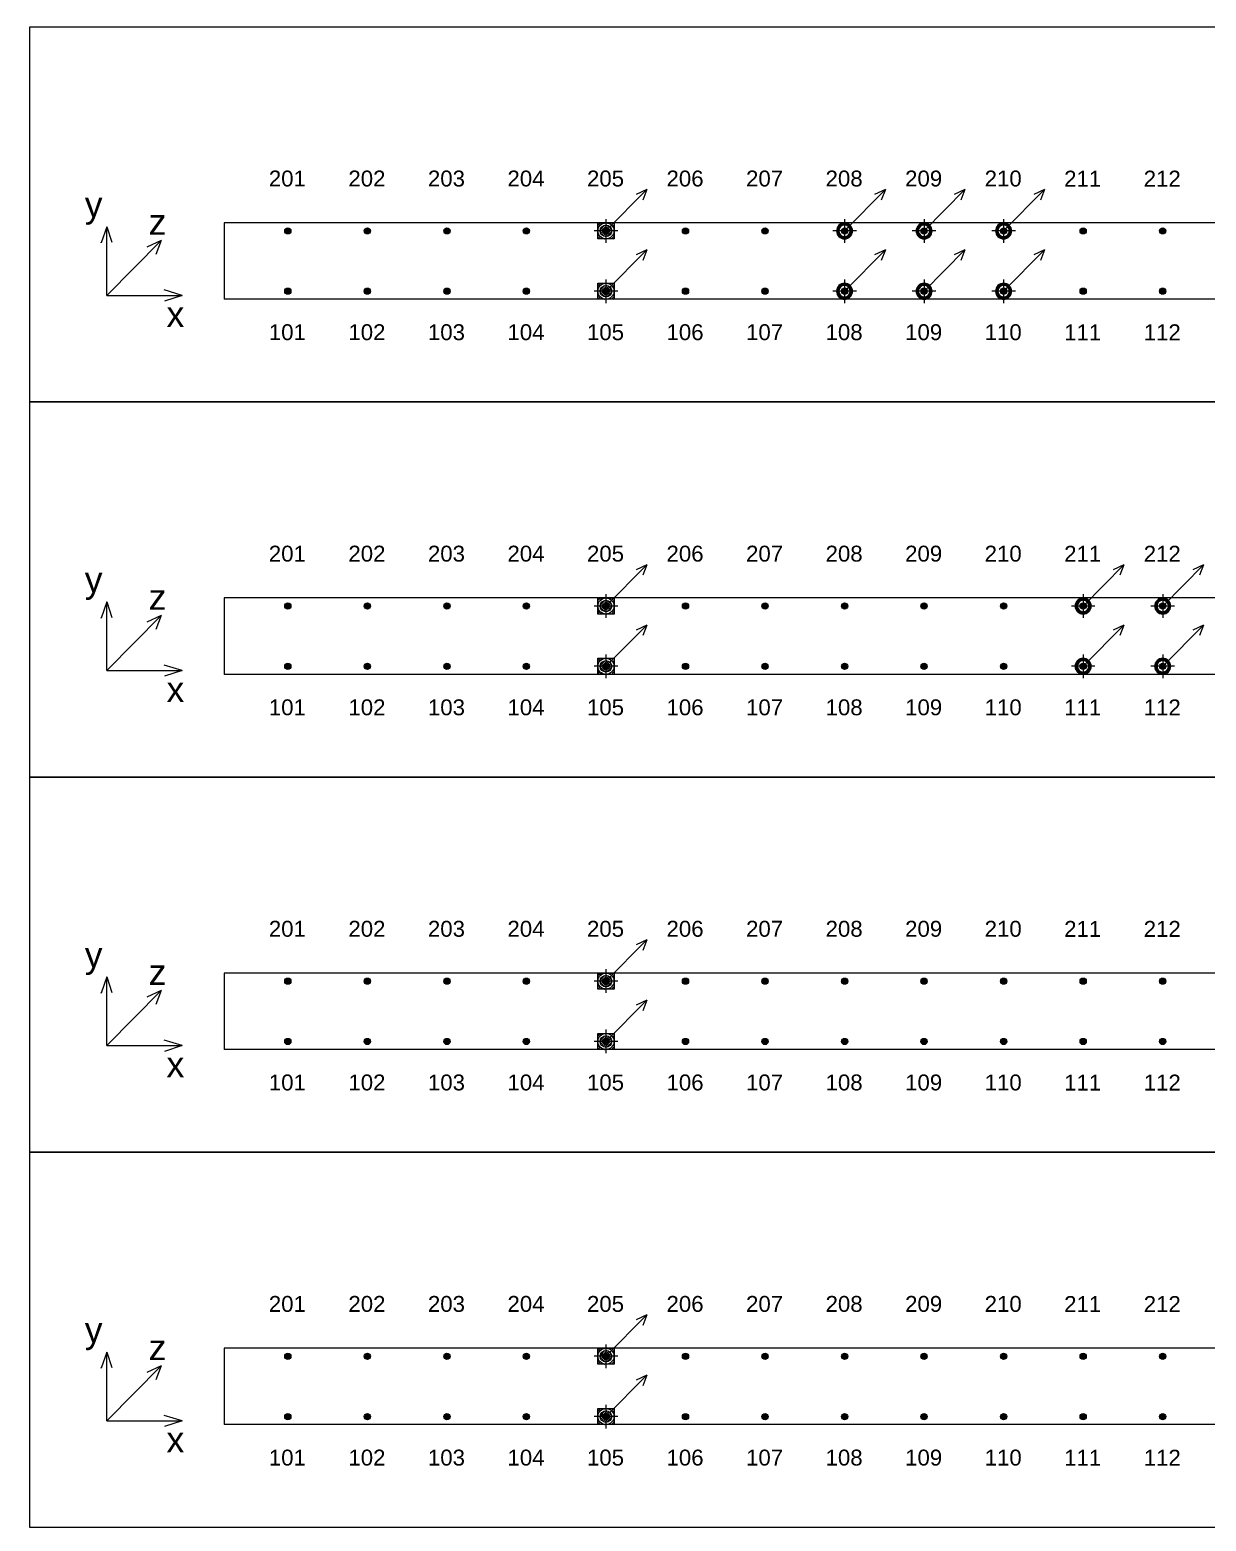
# Model space of a CAD drawing. Header units: millimetres. Extents: x 131443 to 207296, y -79515 to -45344.
# Drawn here: x 175665 to 177514, y -51140 to -48796 of the extents above; entities that cross this region are included whole.
import ezdxf

# ---------------------------------------------------------------- set-up
doc = ezdxf.new("R2010")
doc.units = ezdxf.units.MM
doc.header["$MEASUREMENT"] = 0
doc.layers.add('009 - Mat Cat', color=8, linetype='Continuous', lineweight=9)
doc.layers.add('013 - Kich thuoc', color=111, linetype='Continuous', lineweight=13)
doc.styles.add('vnarial', font='')
doc.styles.get('vnarial').set_extended_font_data('.VnArial')

# ---------------------------------------------------------------- blocks, each defined once
blk = doc.blocks.new('sensor2')
at = {"layer": '009 - Mat Cat'}
h = blk.add_hatch(dxfattribs=at)
h.set_pattern_fill('ANSI31', color=5, scale=15)
h.paths.add_polyline_path([(0, 16.8), (0, 12.1, -0.414214), (12.1, 0), (16.8, 0, 0.414214)])
h.paths.add_polyline_path([(0, 12.1), (0, 16.8, 0.414214), (-16.8, 0), (-12.1, 0, -0.414214)])
h.paths.add_polyline_path([(-12.1, 0), (-16.8, 0, 0.414214), (0, -16.8), (0, -12.1, -0.414214)])
h.paths.add_polyline_path([(16.8, 0), (12.1, 0, -0.414214), (0, -12.1), (0, -16.8, 0.414214)])
at = {"layer": '009 - Mat Cat', "color": 5, "linetype": 'Continuous'}
for p, q in [((0, 24.7), (0, -24.8)), ((-24.8, 0), (24.7, 0))]:
    blk.add_line(p, q, dxfattribs=at)
for radius in [16.8, 12.1, 3.38]:
    blk.add_circle((0, 0), radius, dxfattribs=at)

msp = doc.modelspace()

# ---------------------------------------------------------------- hatches: boundary and pattern name
at = {"layer": '009 - Mat Cat'}
h = msp.add_hatch(dxfattribs=at)
h.set_pattern_fill('ANSI31', color=5, scale=20)
h.set_pattern_definition([(45, (0, -2017.5), (-1.767766953, 1.767766953), [])])
h.paths.add_polyline_path([(176570.5, -49099.5), (176557.75, -49099.5), (176557.75, -49112.1), (176557.9, -49112.1, -0.4142136)])
h.paths.add_polyline_path([(176583.25, -49099.5), (176582.96, -49099.5), (176579.36, -49103.14, -0.2004238), (176583.1, -49112.1), (176583.25, -49112.1)])
h.paths.add_polyline_path([(176582.96, -49099.5), (176570.5, -49099.5, -0.1974018), (176579.36, -49103.14)])
h.paths.add_polyline_path([(176583.25, -49112.1), (176583.1, -49112.1, -0.4142136), (176570.5, -49124.7), (176583.25, -49124.7)])
h.paths.add_polyline_path([(176557.9, -49112.1), (176557.75, -49112.1), (176557.75, -49124.7), (176570.5, -49124.7, -0.4142136)])
h.paths.add_polyline_path([(176570.5, -49114.63, -0.4142136), (176567.97, -49112.1), (176561.46, -49112.1, 0.4142136), (176570.5, -49121.14)], flags=17)
h.paths.add_polyline_path([(176570.5, -49103.06, 0.4142136), (176561.46, -49112.1), (176567.97, -49112.1, -0.4142136), (176570.5, -49109.57)], flags=17)
h.paths.add_polyline_path([(176576.85, -49105.67, 0.1974018), (176570.5, -49103.06), (176570.5, -49109.57, -0.1974018), (176572.28, -49110.3)])
h.paths.add_polyline_path([(176576.85, -49105.67), (176572.28, -49110.3, -0.2004238), (176573.03, -49112.1), (176579.54, -49112.1, 0.2004238)])
h.paths.add_polyline_path([(176579.54, -49112.1), (176573.03, -49112.1, -0.4142136), (176570.5, -49114.63), (176570.5, -49121.14, 0.4142136)], flags=17)
at = {"layer": '009 - Mat Cat', "true_color": 0x000000}
h = msp.add_hatch(color=18, dxfattribs=at)
h.dxf.hatch_style = 1
h.paths.add_polyline_path([(176565.6, -49112.1, 1), (176575.4, -49112.1, 1)])
at = {"layer": '009 - Mat Cat'}
h = msp.add_hatch(dxfattribs=at)
h.set_pattern_fill('ANSI31', color=5, scale=20)
h.set_pattern_definition([(45, (0, -2112.2978), (-1.767766953, 1.767766953), [])])
h.paths.add_polyline_path([(176570.5, -49194.3), (176557.75, -49194.3), (176557.75, -49206.9), (176557.9, -49206.9, -0.4142136)])
h.paths.add_polyline_path([(176583.25, -49194.3), (176582.96, -49194.3), (176579.36, -49197.94, -0.2004238), (176583.1, -49206.9), (176583.25, -49206.9)])
h.paths.add_polyline_path([(176582.96, -49194.3), (176570.5, -49194.3, -0.1974018), (176579.36, -49197.94)])
h.paths.add_polyline_path([(176583.25, -49206.9), (176583.1, -49206.9, -0.4142136), (176570.5, -49219.5), (176583.25, -49219.5)])
h.paths.add_polyline_path([(176557.9, -49206.9), (176557.75, -49206.9), (176557.75, -49219.5), (176570.5, -49219.5, -0.4142136)])
h.paths.add_polyline_path([(176570.5, -49209.43, -0.4142136), (176567.97, -49206.9), (176561.46, -49206.9, 0.4142136), (176570.5, -49215.94)], flags=17)
h.paths.add_polyline_path([(176570.5, -49197.86, 0.4142136), (176561.46, -49206.9), (176567.97, -49206.9, -0.4142136), (176570.5, -49204.37)], flags=17)
h.paths.add_polyline_path([(176576.85, -49200.47, 0.1974018), (176570.5, -49197.86), (176570.5, -49204.37, -0.1974018), (176572.28, -49205.1)])
h.paths.add_polyline_path([(176576.85, -49200.47), (176572.28, -49205.1, -0.2004238), (176573.03, -49206.9), (176579.54, -49206.9, 0.2004238)])
h.paths.add_polyline_path([(176579.54, -49206.9), (176573.03, -49206.9, -0.4142136), (176570.5, -49209.43), (176570.5, -49215.94, 0.4142136)], flags=17)
at = {"layer": '009 - Mat Cat', "true_color": 0x000000}
h = msp.add_hatch(color=18, dxfattribs=at)
h.dxf.hatch_style = 1
h.paths.add_polyline_path([(176565.6, -49206.9, 1), (176575.4, -49206.9, 1)])
at = {"layer": '009 - Mat Cat'}
h = msp.add_hatch(dxfattribs=at)
h.set_pattern_fill('ANSI31', color=5, scale=20)
h.set_pattern_definition([(45, (0, -2607), (-1.767766953, 1.767766953), [])])
h.paths.add_polyline_path([(176570.5, -49689), (176557.75, -49689), (176557.75, -49701.6), (176557.9, -49701.6, -0.4142136)])
h.paths.add_polyline_path([(176583.25, -49689), (176582.96, -49689), (176579.36, -49692.64, -0.2004238), (176583.1, -49701.6), (176583.25, -49701.6)])
h.paths.add_polyline_path([(176582.96, -49689), (176570.5, -49689, -0.1974018), (176579.36, -49692.64)])
h.paths.add_polyline_path([(176583.25, -49701.6), (176583.1, -49701.6, -0.4142136), (176570.5, -49714.2), (176583.25, -49714.2)])
h.paths.add_polyline_path([(176557.9, -49701.6), (176557.75, -49701.6), (176557.75, -49714.2), (176570.5, -49714.2, -0.4142136)])
h.paths.add_polyline_path([(176570.5, -49704.13, -0.4142136), (176567.97, -49701.6), (176561.46, -49701.6, 0.4142136), (176570.5, -49710.64)], flags=17)
h.paths.add_polyline_path([(176570.5, -49692.56, 0.4142136), (176561.46, -49701.6), (176567.97, -49701.6, -0.4142136), (176570.5, -49699.07)], flags=17)
h.paths.add_polyline_path([(176576.85, -49695.17, 0.1974018), (176570.5, -49692.56), (176570.5, -49699.07, -0.1974018), (176572.28, -49699.8)])
h.paths.add_polyline_path([(176576.85, -49695.17), (176572.28, -49699.8, -0.2004238), (176573.03, -49701.6), (176579.54, -49701.6, 0.2004238)])
h.paths.add_polyline_path([(176579.54, -49701.6), (176573.03, -49701.6, -0.4142136), (176570.5, -49704.13), (176570.5, -49710.64, 0.4142136)], flags=17)
at = {"layer": '009 - Mat Cat', "true_color": 0x000000}
h = msp.add_hatch(color=18, dxfattribs=at)
h.dxf.hatch_style = 1
h.paths.add_polyline_path([(176565.6, -49701.6, 1), (176575.4, -49701.6, 1)])
at = {"layer": '009 - Mat Cat'}
h = msp.add_hatch(dxfattribs=at)
h.set_pattern_fill('ANSI31', color=5, scale=20)
h.set_pattern_definition([(45, (0, -2701.7978), (-1.767766953, 1.767766953), [])])
h.paths.add_polyline_path([(176570.5, -49783.8), (176557.75, -49783.8), (176557.75, -49796.4), (176557.9, -49796.4, -0.4142136)])
h.paths.add_polyline_path([(176583.25, -49783.8), (176582.96, -49783.8), (176579.36, -49787.44, -0.2004238), (176583.1, -49796.4), (176583.25, -49796.4)])
h.paths.add_polyline_path([(176582.96, -49783.8), (176570.5, -49783.8, -0.1974018), (176579.36, -49787.44)])
h.paths.add_polyline_path([(176583.25, -49796.4), (176583.1, -49796.4, -0.4142136), (176570.5, -49809), (176583.25, -49809)])
h.paths.add_polyline_path([(176557.9, -49796.4), (176557.75, -49796.4), (176557.75, -49809), (176570.5, -49809, -0.4142136)])
h.paths.add_polyline_path([(176570.5, -49798.93, -0.4142136), (176567.97, -49796.4), (176561.46, -49796.4, 0.4142136), (176570.5, -49805.44)], flags=17)
h.paths.add_polyline_path([(176570.5, -49787.36, 0.4142136), (176561.46, -49796.4), (176567.97, -49796.4, -0.4142136), (176570.5, -49793.87)], flags=17)
h.paths.add_polyline_path([(176576.85, -49789.97, 0.1974018), (176570.5, -49787.36), (176570.5, -49793.87, -0.1974018), (176572.28, -49794.6)])
h.paths.add_polyline_path([(176576.85, -49789.97), (176572.28, -49794.6, -0.2004238), (176573.03, -49796.4), (176579.54, -49796.4, 0.2004238)])
h.paths.add_polyline_path([(176579.54, -49796.4), (176573.03, -49796.4, -0.4142136), (176570.5, -49798.93), (176570.5, -49805.44, 0.4142136)], flags=17)
at = {"layer": '009 - Mat Cat', "true_color": 0x000000}
h = msp.add_hatch(color=18, dxfattribs=at)
h.dxf.hatch_style = 1
h.paths.add_polyline_path([(176565.6, -49796.4, 1), (176575.4, -49796.4, 1)])
at = {"layer": '009 - Mat Cat'}
h = msp.add_hatch(dxfattribs=at)
h.set_pattern_fill('ANSI31', color=5, scale=20)
h.set_pattern_definition([(45, (0, -3196.5), (-1.767766953, 1.767766953), [])])
h.paths.add_polyline_path([(176570.5, -50278.5), (176557.75, -50278.5), (176557.75, -50291.1), (176557.9, -50291.1, -0.4142136)])
h.paths.add_polyline_path([(176583.25, -50278.5), (176582.96, -50278.5), (176579.36, -50282.14, -0.2004238), (176583.1, -50291.1), (176583.25, -50291.1)])
h.paths.add_polyline_path([(176582.96, -50278.5), (176570.5, -50278.5, -0.1974018), (176579.36, -50282.14)])
h.paths.add_polyline_path([(176583.25, -50291.1), (176583.1, -50291.1, -0.4142136), (176570.5, -50303.7), (176583.25, -50303.7)])
h.paths.add_polyline_path([(176557.9, -50291.1), (176557.75, -50291.1), (176557.75, -50303.7), (176570.5, -50303.7, -0.4142136)])
h.paths.add_polyline_path([(176570.5, -50293.63, -0.4142136), (176567.97, -50291.1), (176561.46, -50291.1, 0.4142136), (176570.5, -50300.14)], flags=17)
h.paths.add_polyline_path([(176570.5, -50282.06, 0.4142136), (176561.46, -50291.1), (176567.97, -50291.1, -0.4142136), (176570.5, -50288.57)], flags=17)
h.paths.add_polyline_path([(176576.85, -50284.67, 0.1974018), (176570.5, -50282.06), (176570.5, -50288.57, -0.1974018), (176572.28, -50289.3)])
h.paths.add_polyline_path([(176576.85, -50284.67), (176572.28, -50289.3, -0.2004238), (176573.03, -50291.1), (176579.54, -50291.1, 0.2004238)])
h.paths.add_polyline_path([(176579.54, -50291.1), (176573.03, -50291.1, -0.4142136), (176570.5, -50293.63), (176570.5, -50300.14, 0.4142136)], flags=17)
at = {"layer": '009 - Mat Cat', "true_color": 0x000000}
h = msp.add_hatch(color=18, dxfattribs=at)
h.dxf.hatch_style = 1
h.paths.add_polyline_path([(176565.6, -50291.1, 1), (176575.4, -50291.1, 1)])
at = {"layer": '009 - Mat Cat'}
h = msp.add_hatch(dxfattribs=at)
h.set_pattern_fill('ANSI31', color=5, scale=20)
h.set_pattern_definition([(45, (0, -3291.2978), (-1.767766953, 1.767766953), [])])
h.paths.add_polyline_path([(176570.5, -50373.3), (176557.75, -50373.3), (176557.75, -50385.9), (176557.9, -50385.9, -0.4142136)])
h.paths.add_polyline_path([(176583.25, -50373.3), (176582.96, -50373.3), (176579.36, -50376.94, -0.2004238), (176583.1, -50385.9), (176583.25, -50385.9)])
h.paths.add_polyline_path([(176582.96, -50373.3), (176570.5, -50373.3, -0.1974018), (176579.36, -50376.94)])
h.paths.add_polyline_path([(176583.25, -50385.9), (176583.1, -50385.9, -0.4142136), (176570.5, -50398.5), (176583.25, -50398.5)])
h.paths.add_polyline_path([(176557.9, -50385.9), (176557.75, -50385.9), (176557.75, -50398.5), (176570.5, -50398.5, -0.4142136)])
h.paths.add_polyline_path([(176570.5, -50388.43, -0.4142136), (176567.97, -50385.9), (176561.46, -50385.9, 0.4142136), (176570.5, -50394.94)], flags=17)
h.paths.add_polyline_path([(176570.5, -50376.86, 0.4142136), (176561.46, -50385.9), (176567.97, -50385.9, -0.4142136), (176570.5, -50383.37)], flags=17)
h.paths.add_polyline_path([(176576.85, -50379.47, 0.1974018), (176570.5, -50376.86), (176570.5, -50383.37, -0.1974018), (176572.28, -50384.1)])
h.paths.add_polyline_path([(176576.85, -50379.47), (176572.28, -50384.1, -0.2004238), (176573.03, -50385.9), (176579.54, -50385.9, 0.2004238)])
h.paths.add_polyline_path([(176579.54, -50385.9), (176573.03, -50385.9, -0.4142136), (176570.5, -50388.43), (176570.5, -50394.94, 0.4142136)], flags=17)
at = {"layer": '009 - Mat Cat', "true_color": 0x000000}
h = msp.add_hatch(color=18, dxfattribs=at)
h.dxf.hatch_style = 1
h.paths.add_polyline_path([(176565.6, -50385.9, 1), (176575.4, -50385.9, 1)])
at = {"layer": '009 - Mat Cat'}
h = msp.add_hatch(dxfattribs=at)
h.set_pattern_fill('ANSI31', color=5, scale=20)
h.set_pattern_definition([(45, (0, -3786), (-1.767766953, 1.767766953), [])])
h.paths.add_polyline_path([(176570.5, -50868), (176557.75, -50868), (176557.75, -50880.6), (176557.9, -50880.6, -0.4142136)])
h.paths.add_polyline_path([(176583.25, -50868), (176582.96, -50868), (176579.36, -50871.64, -0.2004238), (176583.1, -50880.6), (176583.25, -50880.6)])
h.paths.add_polyline_path([(176582.96, -50868), (176570.5, -50868, -0.1974018), (176579.36, -50871.64)])
h.paths.add_polyline_path([(176583.25, -50880.6), (176583.1, -50880.6, -0.4142136), (176570.5, -50893.2), (176583.25, -50893.2)])
h.paths.add_polyline_path([(176557.9, -50880.6), (176557.75, -50880.6), (176557.75, -50893.2), (176570.5, -50893.2, -0.4142136)])
h.paths.add_polyline_path([(176570.5, -50883.13, -0.4142136), (176567.97, -50880.6), (176561.46, -50880.6, 0.4142136), (176570.5, -50889.64)], flags=17)
h.paths.add_polyline_path([(176570.5, -50871.56, 0.4142136), (176561.46, -50880.6), (176567.97, -50880.6, -0.4142136), (176570.5, -50878.07)], flags=17)
h.paths.add_polyline_path([(176576.85, -50874.17, 0.1974018), (176570.5, -50871.56), (176570.5, -50878.07, -0.1974018), (176572.28, -50878.8)])
h.paths.add_polyline_path([(176576.85, -50874.17), (176572.28, -50878.8, -0.2004238), (176573.03, -50880.6), (176579.54, -50880.6, 0.2004238)])
h.paths.add_polyline_path([(176579.54, -50880.6), (176573.03, -50880.6, -0.4142136), (176570.5, -50883.13), (176570.5, -50889.64, 0.4142136)], flags=17)
at = {"layer": '009 - Mat Cat', "true_color": 0x000000}
h = msp.add_hatch(color=18, dxfattribs=at)
h.dxf.hatch_style = 1
h.paths.add_polyline_path([(176565.6, -50880.6, 1), (176575.4, -50880.6, 1)])
at = {"layer": '009 - Mat Cat'}
h = msp.add_hatch(dxfattribs=at)
h.set_pattern_fill('ANSI31', color=5, scale=20)
h.set_pattern_definition([(45, (0, -3880.7978), (-1.767766953, 1.767766953), [])])
h.paths.add_polyline_path([(176570.5, -50962.8), (176557.75, -50962.8), (176557.75, -50975.4), (176557.9, -50975.4, -0.4142136)])
h.paths.add_polyline_path([(176583.25, -50962.8), (176582.96, -50962.8), (176579.36, -50966.44, -0.2004238), (176583.1, -50975.4), (176583.25, -50975.4)])
h.paths.add_polyline_path([(176582.96, -50962.8), (176570.5, -50962.8, -0.1974018), (176579.36, -50966.44)])
h.paths.add_polyline_path([(176583.25, -50975.4), (176583.1, -50975.4, -0.4142136), (176570.5, -50988), (176583.25, -50988)])
h.paths.add_polyline_path([(176557.9, -50975.4), (176557.75, -50975.4), (176557.75, -50988), (176570.5, -50988, -0.4142136)])
h.paths.add_polyline_path([(176570.5, -50977.93, -0.4142136), (176567.97, -50975.4), (176561.46, -50975.4, 0.4142136), (176570.5, -50984.44)], flags=17)
h.paths.add_polyline_path([(176570.5, -50966.36, 0.4142136), (176561.46, -50975.4), (176567.97, -50975.4, -0.4142136), (176570.5, -50972.87)], flags=17)
h.paths.add_polyline_path([(176576.85, -50968.97, 0.1974018), (176570.5, -50966.36), (176570.5, -50972.87, -0.1974018), (176572.28, -50973.6)])
h.paths.add_polyline_path([(176576.85, -50968.97), (176572.28, -50973.6, -0.2004238), (176573.03, -50975.4), (176579.54, -50975.4, 0.2004238)])
h.paths.add_polyline_path([(176579.54, -50975.4), (176573.03, -50975.4, -0.4142136), (176570.5, -50977.93), (176570.5, -50984.44, 0.4142136)], flags=17)
at = {"layer": '009 - Mat Cat', "true_color": 0x000000}
h = msp.add_hatch(color=18, dxfattribs=at)
h.dxf.hatch_style = 1
h.paths.add_polyline_path([(176565.6, -50975.4, 1), (176575.4, -50975.4, 1)])
at = {"layer": '013 - Kich thuoc', "true_color": 0x000000}
h = msp.add_hatch(color=18, dxfattribs=at)
h.dxf.hatch_style = 1
h.paths.add_polyline_path([(176065.6, -49112.1, 1), (176075.4, -49112.1, 1)])
h = msp.add_hatch(color=18, dxfattribs=at)
h.dxf.hatch_style = 1
h.paths.add_polyline_path([(176190.6, -49112.1, 1), (176200.4, -49112.1, 1)])
h = msp.add_hatch(color=18, dxfattribs=at)
h.dxf.hatch_style = 1
h.paths.add_polyline_path([(176315.6, -49112.1, 1), (176325.4, -49112.1, 1)])
h = msp.add_hatch(color=18, dxfattribs=at)
h.dxf.hatch_style = 1
h.paths.add_polyline_path([(176440.6, -49112.1, 1), (176450.4, -49112.1, 1)])
h = msp.add_hatch(color=18, dxfattribs=at)
h.dxf.hatch_style = 1
h.paths.add_polyline_path([(176690.6, -49112.1, 1), (176700.4, -49112.1, 1)])
h = msp.add_hatch(color=18, dxfattribs=at)
h.dxf.hatch_style = 1
h.paths.add_polyline_path([(176815.6, -49112.1, 1), (176825.4, -49112.1, 1)])
h = msp.add_hatch(color=18, dxfattribs=at)
h.dxf.hatch_style = 1
h.paths.add_polyline_path([(176940.6, -49112.1, 1), (176950.4, -49112.1, 1)])
h = msp.add_hatch(color=18, dxfattribs=at)
h.dxf.hatch_style = 1
h.paths.add_polyline_path([(177065.6, -49112.1, 1), (177075.4, -49112.1, 1)])
h = msp.add_hatch(color=18, dxfattribs=at)
h.dxf.hatch_style = 1
h.paths.add_polyline_path([(177190.6, -49112.1, 1), (177200.4, -49112.1, 1)])
h = msp.add_hatch(color=18, dxfattribs=at)
h.dxf.hatch_style = 1
h.paths.add_polyline_path([(177315.6, -49112.1, 1), (177325.4, -49112.1, 1)])
h = msp.add_hatch(color=18, dxfattribs=at)
h.dxf.hatch_style = 1
h.paths.add_polyline_path([(177440.6, -49112.1, 1), (177450.4, -49112.1, 1)])
h = msp.add_hatch(color=18, dxfattribs=at)
h.dxf.hatch_style = 1
h.paths.add_polyline_path([(176065.6, -49206.9, 1), (176075.4, -49206.9, 1)])
h = msp.add_hatch(color=18, dxfattribs=at)
h.dxf.hatch_style = 1
h.paths.add_polyline_path([(176190.6, -49206.9, 1), (176200.4, -49206.9, 1)])
h = msp.add_hatch(color=18, dxfattribs=at)
h.dxf.hatch_style = 1
h.paths.add_polyline_path([(176315.6, -49206.9, 1), (176325.4, -49206.9, 1)])
h = msp.add_hatch(color=18, dxfattribs=at)
h.dxf.hatch_style = 1
h.paths.add_polyline_path([(176440.6, -49206.9, 1), (176450.4, -49206.9, 1)])
h = msp.add_hatch(color=18, dxfattribs=at)
h.dxf.hatch_style = 1
h.paths.add_polyline_path([(176690.6, -49206.9, 1), (176700.4, -49206.9, 1)])
h = msp.add_hatch(color=18, dxfattribs=at)
h.dxf.hatch_style = 1
h.paths.add_polyline_path([(176815.6, -49206.9, 1), (176825.4, -49206.9, 1)])
h = msp.add_hatch(color=18, dxfattribs=at)
h.dxf.hatch_style = 1
h.paths.add_polyline_path([(176940.6, -49206.9, 1), (176950.4, -49206.9, 1)])
h = msp.add_hatch(color=18, dxfattribs=at)
h.dxf.hatch_style = 1
h.paths.add_polyline_path([(177065.6, -49206.9, 1), (177075.4, -49206.9, 1)])
h = msp.add_hatch(color=18, dxfattribs=at)
h.dxf.hatch_style = 1
h.paths.add_polyline_path([(177190.6, -49206.9, 1), (177200.4, -49206.9, 1)])
h = msp.add_hatch(color=18, dxfattribs=at)
h.dxf.hatch_style = 1
h.paths.add_polyline_path([(177315.6, -49206.9, 1), (177325.4, -49206.9, 1)])
h = msp.add_hatch(color=18, dxfattribs=at)
h.dxf.hatch_style = 1
h.paths.add_polyline_path([(177440.6, -49206.9, 1), (177450.4, -49206.9, 1)])
h = msp.add_hatch(color=18, dxfattribs=at)
h.dxf.hatch_style = 1
h.paths.add_polyline_path([(176065.6, -49701.6, 1), (176075.4, -49701.6, 1)])
h = msp.add_hatch(color=18, dxfattribs=at)
h.dxf.hatch_style = 1
h.paths.add_polyline_path([(176190.6, -49701.6, 1), (176200.4, -49701.6, 1)])
h = msp.add_hatch(color=18, dxfattribs=at)
h.dxf.hatch_style = 1
h.paths.add_polyline_path([(176315.6, -49701.6, 1), (176325.4, -49701.6, 1)])
h = msp.add_hatch(color=18, dxfattribs=at)
h.dxf.hatch_style = 1
h.paths.add_polyline_path([(176440.6, -49701.6, 1), (176450.4, -49701.6, 1)])
h = msp.add_hatch(color=18, dxfattribs=at)
h.dxf.hatch_style = 1
h.paths.add_polyline_path([(176690.6, -49701.6, 1), (176700.4, -49701.6, 1)])
h = msp.add_hatch(color=18, dxfattribs=at)
h.dxf.hatch_style = 1
h.paths.add_polyline_path([(176815.6, -49701.6, 1), (176825.4, -49701.6, 1)])
h = msp.add_hatch(color=18, dxfattribs=at)
h.dxf.hatch_style = 1
h.paths.add_polyline_path([(176940.6, -49701.6, 1), (176950.4, -49701.6, 1)])
h = msp.add_hatch(color=18, dxfattribs=at)
h.dxf.hatch_style = 1
h.paths.add_polyline_path([(177065.6, -49701.6, 1), (177075.4, -49701.6, 1)])
h = msp.add_hatch(color=18, dxfattribs=at)
h.dxf.hatch_style = 1
h.paths.add_polyline_path([(177190.6, -49701.6, 1), (177200.4, -49701.6, 1)])
h = msp.add_hatch(color=18, dxfattribs=at)
h.dxf.hatch_style = 1
h.paths.add_polyline_path([(177315.6, -49701.6, 1), (177325.4, -49701.6, 1)])
h = msp.add_hatch(color=18, dxfattribs=at)
h.dxf.hatch_style = 1
h.paths.add_polyline_path([(177440.6, -49701.6, 1), (177450.4, -49701.6, 1)])
h = msp.add_hatch(color=18, dxfattribs=at)
h.dxf.hatch_style = 1
h.paths.add_polyline_path([(176065.6, -49796.4, 1), (176075.4, -49796.4, 1)])
h = msp.add_hatch(color=18, dxfattribs=at)
h.dxf.hatch_style = 1
h.paths.add_polyline_path([(176190.6, -49796.4, 1), (176200.4, -49796.4, 1)])
h = msp.add_hatch(color=18, dxfattribs=at)
h.dxf.hatch_style = 1
h.paths.add_polyline_path([(176315.6, -49796.4, 1), (176325.4, -49796.4, 1)])
h = msp.add_hatch(color=18, dxfattribs=at)
h.dxf.hatch_style = 1
h.paths.add_polyline_path([(176440.6, -49796.4, 1), (176450.4, -49796.4, 1)])
h = msp.add_hatch(color=18, dxfattribs=at)
h.dxf.hatch_style = 1
h.paths.add_polyline_path([(176690.6, -49796.4, 1), (176700.4, -49796.4, 1)])
h = msp.add_hatch(color=18, dxfattribs=at)
h.dxf.hatch_style = 1
h.paths.add_polyline_path([(176815.6, -49796.4, 1), (176825.4, -49796.4, 1)])
h = msp.add_hatch(color=18, dxfattribs=at)
h.dxf.hatch_style = 1
h.paths.add_polyline_path([(176940.6, -49796.4, 1), (176950.4, -49796.4, 1)])
h = msp.add_hatch(color=18, dxfattribs=at)
h.dxf.hatch_style = 1
h.paths.add_polyline_path([(177065.6, -49796.4, 1), (177075.4, -49796.4, 1)])
h = msp.add_hatch(color=18, dxfattribs=at)
h.dxf.hatch_style = 1
h.paths.add_polyline_path([(177190.6, -49796.4, 1), (177200.4, -49796.4, 1)])
h = msp.add_hatch(color=18, dxfattribs=at)
h.dxf.hatch_style = 1
h.paths.add_polyline_path([(177315.6, -49796.4, 1), (177325.4, -49796.4, 1)])
h = msp.add_hatch(color=18, dxfattribs=at)
h.dxf.hatch_style = 1
h.paths.add_polyline_path([(177440.6, -49796.4, 1), (177450.4, -49796.4, 1)])
h = msp.add_hatch(color=18, dxfattribs=at)
h.dxf.hatch_style = 1
h.paths.add_polyline_path([(176065.6, -50291.1, 1), (176075.4, -50291.1, 1)])
h = msp.add_hatch(color=18, dxfattribs=at)
h.dxf.hatch_style = 1
h.paths.add_polyline_path([(176190.6, -50291.1, 1), (176200.4, -50291.1, 1)])
h = msp.add_hatch(color=18, dxfattribs=at)
h.dxf.hatch_style = 1
h.paths.add_polyline_path([(176315.6, -50291.1, 1), (176325.4, -50291.1, 1)])
h = msp.add_hatch(color=18, dxfattribs=at)
h.dxf.hatch_style = 1
h.paths.add_polyline_path([(176440.6, -50291.1, 1), (176450.4, -50291.1, 1)])
h = msp.add_hatch(color=18, dxfattribs=at)
h.dxf.hatch_style = 1
h.paths.add_polyline_path([(176690.6, -50291.1, 1), (176700.4, -50291.1, 1)])
h = msp.add_hatch(color=18, dxfattribs=at)
h.dxf.hatch_style = 1
h.paths.add_polyline_path([(176815.6, -50291.1, 1), (176825.4, -50291.1, 1)])
h = msp.add_hatch(color=18, dxfattribs=at)
h.dxf.hatch_style = 1
h.paths.add_polyline_path([(176940.6, -50291.1, 1), (176950.4, -50291.1, 1)])
h = msp.add_hatch(color=18, dxfattribs=at)
h.dxf.hatch_style = 1
h.paths.add_polyline_path([(177065.6, -50291.1, 1), (177075.4, -50291.1, 1)])
h = msp.add_hatch(color=18, dxfattribs=at)
h.dxf.hatch_style = 1
h.paths.add_polyline_path([(177190.6, -50291.1, 1), (177200.4, -50291.1, 1)])
h = msp.add_hatch(color=18, dxfattribs=at)
h.dxf.hatch_style = 1
h.paths.add_polyline_path([(177315.6, -50291.1, 1), (177325.4, -50291.1, 1)])
h = msp.add_hatch(color=18, dxfattribs=at)
h.dxf.hatch_style = 1
h.paths.add_polyline_path([(177440.6, -50291.1, 1), (177450.4, -50291.1, 1)])
h = msp.add_hatch(color=18, dxfattribs=at)
h.dxf.hatch_style = 1
h.paths.add_polyline_path([(176065.6, -50385.9, 1), (176075.4, -50385.9, 1)])
h = msp.add_hatch(color=18, dxfattribs=at)
h.dxf.hatch_style = 1
h.paths.add_polyline_path([(176190.6, -50385.9, 1), (176200.4, -50385.9, 1)])
h = msp.add_hatch(color=18, dxfattribs=at)
h.dxf.hatch_style = 1
h.paths.add_polyline_path([(176315.6, -50385.9, 1), (176325.4, -50385.9, 1)])
h = msp.add_hatch(color=18, dxfattribs=at)
h.dxf.hatch_style = 1
h.paths.add_polyline_path([(176440.6, -50385.9, 1), (176450.4, -50385.9, 1)])
h = msp.add_hatch(color=18, dxfattribs=at)
h.dxf.hatch_style = 1
h.paths.add_polyline_path([(176690.6, -50385.9, 1), (176700.4, -50385.9, 1)])
h = msp.add_hatch(color=18, dxfattribs=at)
h.dxf.hatch_style = 1
h.paths.add_polyline_path([(176815.6, -50385.9, 1), (176825.4, -50385.9, 1)])
h = msp.add_hatch(color=18, dxfattribs=at)
h.dxf.hatch_style = 1
h.paths.add_polyline_path([(176940.6, -50385.9, 1), (176950.4, -50385.9, 1)])
h = msp.add_hatch(color=18, dxfattribs=at)
h.dxf.hatch_style = 1
h.paths.add_polyline_path([(177065.6, -50385.9, 1), (177075.4, -50385.9, 1)])
h = msp.add_hatch(color=18, dxfattribs=at)
h.dxf.hatch_style = 1
h.paths.add_polyline_path([(177190.6, -50385.9, 1), (177200.4, -50385.9, 1)])
h = msp.add_hatch(color=18, dxfattribs=at)
h.dxf.hatch_style = 1
h.paths.add_polyline_path([(177315.6, -50385.9, 1), (177325.4, -50385.9, 1)])
h = msp.add_hatch(color=18, dxfattribs=at)
h.dxf.hatch_style = 1
h.paths.add_polyline_path([(177440.6, -50385.9, 1), (177450.4, -50385.9, 1)])
h = msp.add_hatch(color=18, dxfattribs=at)
h.dxf.hatch_style = 1
h.paths.add_polyline_path([(176065.6, -50880.6, 1), (176075.4, -50880.6, 1)])
h = msp.add_hatch(color=18, dxfattribs=at)
h.dxf.hatch_style = 1
h.paths.add_polyline_path([(176190.6, -50880.6, 1), (176200.4, -50880.6, 1)])
h = msp.add_hatch(color=18, dxfattribs=at)
h.dxf.hatch_style = 1
h.paths.add_polyline_path([(176315.6, -50880.6, 1), (176325.4, -50880.6, 1)])
h = msp.add_hatch(color=18, dxfattribs=at)
h.dxf.hatch_style = 1
h.paths.add_polyline_path([(176440.6, -50880.6, 1), (176450.4, -50880.6, 1)])
h = msp.add_hatch(color=18, dxfattribs=at)
h.dxf.hatch_style = 1
h.paths.add_polyline_path([(176690.6, -50880.6, 1), (176700.4, -50880.6, 1)])
h = msp.add_hatch(color=18, dxfattribs=at)
h.dxf.hatch_style = 1
h.paths.add_polyline_path([(176815.6, -50880.6, 1), (176825.4, -50880.6, 1)])
h = msp.add_hatch(color=18, dxfattribs=at)
h.dxf.hatch_style = 1
h.paths.add_polyline_path([(176940.6, -50880.6, 1), (176950.4, -50880.6, 1)])
h = msp.add_hatch(color=18, dxfattribs=at)
h.dxf.hatch_style = 1
h.paths.add_polyline_path([(177065.6, -50880.6, 1), (177075.4, -50880.6, 1)])
h = msp.add_hatch(color=18, dxfattribs=at)
h.dxf.hatch_style = 1
h.paths.add_polyline_path([(177190.6, -50880.6, 1), (177200.4, -50880.6, 1)])
h = msp.add_hatch(color=18, dxfattribs=at)
h.dxf.hatch_style = 1
h.paths.add_polyline_path([(177315.6, -50880.6, 1), (177325.4, -50880.6, 1)])
h = msp.add_hatch(color=18, dxfattribs=at)
h.dxf.hatch_style = 1
h.paths.add_polyline_path([(177440.6, -50880.6, 1), (177450.4, -50880.6, 1)])
h = msp.add_hatch(color=18, dxfattribs=at)
h.dxf.hatch_style = 1
h.paths.add_polyline_path([(176065.6, -50975.4, 1), (176075.4, -50975.4, 1)])
h = msp.add_hatch(color=18, dxfattribs=at)
h.dxf.hatch_style = 1
h.paths.add_polyline_path([(176190.6, -50975.4, 1), (176200.4, -50975.4, 1)])
h = msp.add_hatch(color=18, dxfattribs=at)
h.dxf.hatch_style = 1
h.paths.add_polyline_path([(176315.6, -50975.4, 1), (176325.4, -50975.4, 1)])
h = msp.add_hatch(color=18, dxfattribs=at)
h.dxf.hatch_style = 1
h.paths.add_polyline_path([(176440.6, -50975.4, 1), (176450.4, -50975.4, 1)])
h = msp.add_hatch(color=18, dxfattribs=at)
h.dxf.hatch_style = 1
h.paths.add_polyline_path([(176690.6, -50975.4, 1), (176700.4, -50975.4, 1)])
h = msp.add_hatch(color=18, dxfattribs=at)
h.dxf.hatch_style = 1
h.paths.add_polyline_path([(176815.6, -50975.4, 1), (176825.4, -50975.4, 1)])
h = msp.add_hatch(color=18, dxfattribs=at)
h.dxf.hatch_style = 1
h.paths.add_polyline_path([(176940.6, -50975.4, 1), (176950.4, -50975.4, 1)])
h = msp.add_hatch(color=18, dxfattribs=at)
h.dxf.hatch_style = 1
h.paths.add_polyline_path([(177065.6, -50975.4, 1), (177075.4, -50975.4, 1)])
h = msp.add_hatch(color=18, dxfattribs=at)
h.dxf.hatch_style = 1
h.paths.add_polyline_path([(177190.6, -50975.4, 1), (177200.4, -50975.4, 1)])
h = msp.add_hatch(color=18, dxfattribs=at)
h.dxf.hatch_style = 1
h.paths.add_polyline_path([(177315.6, -50975.4, 1), (177325.4, -50975.4, 1)])
h = msp.add_hatch(color=18, dxfattribs=at)
h.dxf.hatch_style = 1
h.paths.add_polyline_path([(177440.6, -50975.4, 1), (177450.4, -50975.4, 1)])

# ---------------------------------------------------------------- linework, layer by layer
at = {"layer": '009 - Mat Cat', "color": 18, "true_color": 0x000000}
for p, q in [((176570.5, -49112.1), (176634.62, -49047.23)), ((176634.62, -49047.23), (176617.75, -49055.1)), ((176634.62, -49047.23), (176628.25, -49063.73)), ((176945.5, -49112.1), (177009.62, -49047.23)), ((177009.62, -49047.23), (176992.75, -49055.1)), ((177009.62, -49047.23), (177003.25, -49063.73)), ((177070.5, -49112.1), (177134.62, -49047.23)), ((177134.62, -49047.23), (177117.75, -49055.1)), ((177134.62, -49047.23), (177128.25, -49063.73)), ((177195.5, -49112.1), (177259.62, -49047.23)), ((177259.62, -49047.23), (177242.75, -49055.1)), ((177259.62, -49047.23), (177253.25, -49063.73)), ((177820.5, -49099.5), (175970.5, -49099.5)), ((175970.5, -49099.5), (175970.5, -49219.5)), ((175777.3, -49131), (175777.3, -49130)), ((175785.8, -49213.5), (175871.3, -49127)), ((175871.3, -49127), (175848.8, -49137.5)), ((175871.3, -49127), (175862.8, -49149)), ((176570.5, -49206.9), (176634.62, -49142.02)), ((176634.62, -49142.02), (176617.75, -49149.9)), ((176634.62, -49142.02), (176628.25, -49158.52)), ((176945.5, -49206.9), (177009.62, -49142.02)), ((177009.62, -49142.02), (176992.75, -49149.9)), ((177009.62, -49142.02), (177003.25, -49158.52)), ((177070.5, -49206.9), (177134.62, -49142.02)), ((177134.62, -49142.02), (177117.75, -49149.9)), ((177134.62, -49142.02), (177128.25, -49158.52)), ((177195.5, -49206.9), (177259.62, -49142.02)), ((177259.62, -49142.02), (177242.75, -49149.9)), ((177259.62, -49142.02), (177253.25, -49158.52)), ((177820.5, -49219.5), (175970.5, -49219.5)), ((176570.5, -49701.6), (176634.62, -49636.73)), ((176634.62, -49636.73), (176617.75, -49644.6)), ((176634.62, -49636.73), (176628.25, -49653.23)), ((177320.5, -49701.6), (177384.62, -49636.73)), ((177384.62, -49636.73), (177367.75, -49644.6)), ((177384.62, -49636.73), (177378.25, -49653.23)), ((177445.5, -49701.6), (177509.62, -49636.73)), ((177509.62, -49636.73), (177492.75, -49644.6)), ((177509.62, -49636.73), (177503.25, -49653.23)), ((177820.5, -49689), (175970.5, -49689)), ((175970.5, -49689), (175970.5, -49809)), ((175777.3, -49720.5), (175777.3, -49719.5)), ((175785.8, -49803), (175871.3, -49716.5)), ((175871.3, -49716.5), (175848.8, -49727)), ((175871.3, -49716.5), (175862.8, -49738.5)), ((176570.5, -49796.4), (176634.62, -49731.52)), ((176634.62, -49731.52), (176617.75, -49739.4)), ((176634.62, -49731.52), (176628.25, -49748.02)), ((177320.5, -49796.4), (177384.62, -49731.52)), ((177384.62, -49731.52), (177367.75, -49739.4)), ((177384.62, -49731.52), (177378.25, -49748.02)), ((177445.5, -49796.4), (177509.62, -49731.52)), ((177509.62, -49731.52), (177492.75, -49739.4)), ((177509.62, -49731.52), (177503.25, -49748.02)), ((177820.5, -49809), (175970.5, -49809)), ((176570.5, -50291.1), (176634.62, -50226.23)), ((176634.62, -50226.23), (176617.75, -50234.1)), ((176634.62, -50226.23), (176628.25, -50242.73)), ((177820.5, -50278.5), (175970.5, -50278.5)), ((175970.5, -50278.5), (175970.5, -50398.5)), ((175777.3, -50310), (175777.3, -50309)), ((175785.8, -50392.5), (175871.3, -50306)), ((175871.3, -50306), (175848.8, -50316.5)), ((175871.3, -50306), (175862.8, -50328)), ((176570.5, -50385.9), (176634.62, -50321.02)), ((176634.62, -50321.02), (176617.75, -50328.9)), ((176634.62, -50321.02), (176628.25, -50337.52)), ((177820.5, -50398.5), (175970.5, -50398.5)), ((176570.5, -50880.6), (176634.62, -50815.73)), ((176634.62, -50815.73), (176617.75, -50823.6)), ((176634.62, -50815.73), (176628.25, -50832.23)), ((177820.5, -50868), (175970.5, -50868)), ((175970.5, -50868), (175970.5, -50988)), ((175777.3, -50899.5), (175777.3, -50898.5)), ((175785.8, -50982), (175871.3, -50895.5)), ((175871.3, -50895.5), (175848.8, -50906)), ((175871.3, -50895.5), (175862.8, -50917.5)), ((176570.5, -50975.4), (176634.62, -50910.52)), ((176634.62, -50910.52), (176617.75, -50918.4)), ((176634.62, -50910.52), (176628.25, -50927.02)), ((177820.5, -50988), (175970.5, -50988))]:
    msp.add_line(p, q, dxfattribs=at)
at = {"layer": '009 - Mat Cat', "color": 5, "linetype": 'Continuous'}
for p, q in [((176570.5, -49093.54), (176570.5, -49130.66)), ((176589.06, -49112.1), (176551.94, -49112.1)), ((176570.5, -49188.34), (176570.5, -49225.46)), ((176589.06, -49206.9), (176551.94, -49206.9)), ((176570.5, -49683.04), (176570.5, -49720.16)), ((176589.06, -49701.6), (176551.94, -49701.6)), ((176570.5, -49777.84), (176570.5, -49814.96)), ((176589.06, -49796.4), (176551.94, -49796.4)), ((176589.06, -50291.1), (176551.94, -50291.1)), ((176570.5, -50272.54), (176570.5, -50309.66)), ((176589.06, -50385.9), (176551.94, -50385.9)), ((176570.5, -50367.34), (176570.5, -50404.46)), ((176570.5, -50862.04), (176570.5, -50899.16)), ((176589.06, -50880.6), (176551.94, -50880.6)), ((176570.5, -50956.84), (176570.5, -50993.96)), ((176589.06, -50975.4), (176551.94, -50975.4))]:
    msp.add_line(p, q, dxfattribs=at)
at = {"layer": '009 - Mat Cat', "color": 1}
for p, q in [((175785.8, -49105.5), (175777.3, -49131)), ((175785.8, -49213.5), (175785.8, -49105.5)), ((175785.8, -49105.5), (175793.8, -49130)), ((175785.8, -49695), (175777.3, -49720.5)), ((175785.8, -49803), (175785.8, -49695)), ((175785.8, -49695), (175793.8, -49719.5)), ((175785.8, -50284.5), (175777.3, -50310)), ((175785.8, -50392.5), (175785.8, -50284.5)), ((175785.8, -50284.5), (175793.8, -50309)), ((175785.8, -50874), (175777.3, -50899.5)), ((175785.8, -50982), (175785.8, -50874)), ((175785.8, -50874), (175793.8, -50898.5))]:
    msp.add_line(p, q, dxfattribs=at)
at = {"layer": '009 - Mat Cat', "color": 5}
for p, q in [((175785.8, -49213.5), (175904.3, -49213.5)), ((175904.3, -49213.5), (175876.3, -49205)), ((175904.3, -49213.5), (175876.8, -49222.5)), ((175904.3, -49803), (175876.3, -49794.5)), ((175785.8, -49803), (175904.3, -49803)), ((175904.3, -49803), (175876.8, -49812)), ((175904.3, -50392.5), (175876.3, -50384)), ((175785.8, -50392.5), (175904.3, -50392.5)), ((175904.3, -50392.5), (175876.8, -50401.5)), ((175785.8, -50982), (175904.3, -50982)), ((175904.3, -50982), (175876.3, -50973.5)), ((175904.3, -50982), (175876.8, -50991))]:
    msp.add_line(p, q, dxfattribs=at)
at = {"layer": '009 - Mat Cat'}
for points in [[(175665, -48791.5), (179805.5, -48791.5), (179805.5, -49381), (175665, -49381)], [(175665, -49381), (179805.5, -49381), (179805.5, -49970.5), (175665, -49970.5)], [(175665, -49970.5), (179805.5, -49970.5), (179805.5, -50560), (175665, -50560)], [(175665, -50560), (179805.5, -50560), (179805.5, -51149.5), (175665, -51149.5)]]:
    msp.add_lwpolyline(points, close=True, dxfattribs=at)
at = {"layer": '009 - Mat Cat', "color": 5, "linetype": 'Continuous'}
for points in [[(176557.75, -49099.5), (176583.25, -49099.5), (176583.25, -49124.7), (176557.75, -49124.7)], [(176557.75, -49194.3), (176583.25, -49194.3), (176583.25, -49219.5), (176557.75, -49219.5)], [(176557.75, -49689), (176583.25, -49689), (176583.25, -49714.2), (176557.75, -49714.2)], [(176557.75, -49783.8), (176583.25, -49783.8), (176583.25, -49809), (176557.75, -49809)], [(176557.75, -50278.5), (176583.25, -50278.5), (176583.25, -50303.7), (176557.75, -50303.7)], [(176557.75, -50373.3), (176583.25, -50373.3), (176583.25, -50398.5), (176557.75, -50398.5)], [(176557.75, -50868), (176583.25, -50868), (176583.25, -50893.2), (176557.75, -50893.2)], [(176557.75, -50962.8), (176583.25, -50962.8), (176583.25, -50988), (176557.75, -50988)]]:
    msp.add_lwpolyline(points, close=True, dxfattribs=at)
for centre, radius in [((176570.5, -49112.1), 12.6), ((176570.5, -49112.1), 9.04), ((176570.5, -49112.1), 2.53), ((176570.5, -49206.9), 12.6), ((176570.5, -49206.9), 9.04), ((176570.5, -49206.9), 2.53), ((176570.5, -49701.6), 12.6), ((176570.5, -49701.6), 9.04), ((176570.5, -49701.6), 2.53), ((176570.5, -49796.4), 12.6), ((176570.5, -49796.4), 9.04), ((176570.5, -49796.4), 2.53), ((176570.5, -50291.1), 12.6), ((176570.5, -50291.1), 9.04), ((176570.5, -50291.1), 2.53), ((176570.5, -50385.9), 12.6), ((176570.5, -50385.9), 9.04), ((176570.5, -50385.9), 2.53), ((176570.5, -50880.6), 12.6), ((176570.5, -50880.6), 9.04), ((176570.5, -50880.6), 2.53), ((176570.5, -50975.4), 12.6), ((176570.5, -50975.4), 9.04), ((176570.5, -50975.4), 2.53)]:
    msp.add_circle(centre, radius, dxfattribs=at)
at = {"layer": '009 - Mat Cat', "color": 18, "true_color": 0x000000}
for centre in [(176570.5, -49112.1), (176570.5, -49206.9), (176570.5, -49701.6), (176570.5, -49796.4), (176570.5, -50291.1), (176570.5, -50385.9), (176570.5, -50880.6), (176570.5, -50975.4)]:
    msp.add_circle(centre, 4.9, dxfattribs=at)
at = {"layer": '013 - Kich thuoc', "color": 18, "true_color": 0x000000}
for centre in [(176070.5, -49112.1), (176195.5, -49112.1), (176320.5, -49112.1), (176445.5, -49112.1), (176695.5, -49112.1), (176820.5, -49112.1), (176945.5, -49112.1), (177070.5, -49112.1), (177195.5, -49112.1), (177320.5, -49112.1), (177445.5, -49112.1), (176070.5, -49206.9), (176195.5, -49206.9), (176320.5, -49206.9), (176445.5, -49206.9), (176695.5, -49206.9), (176820.5, -49206.9), (176945.5, -49206.9), (177070.5, -49206.9), (177195.5, -49206.9), (177320.5, -49206.9), (177445.5, -49206.9), (176070.5, -49701.6), (176195.5, -49701.6), (176320.5, -49701.6), (176445.5, -49701.6), (176695.5, -49701.6), (176820.5, -49701.6), (176945.5, -49701.6), (177070.5, -49701.6), (177195.5, -49701.6), (177320.5, -49701.6), (177445.5, -49701.6), (176070.5, -49796.4), (176195.5, -49796.4), (176320.5, -49796.4), (176445.5, -49796.4), (176695.5, -49796.4), (176820.5, -49796.4), (176945.5, -49796.4), (177070.5, -49796.4), (177195.5, -49796.4), (177320.5, -49796.4), (177445.5, -49796.4), (176070.5, -50291.1), (176195.5, -50291.1), (176320.5, -50291.1), (176445.5, -50291.1), (176695.5, -50291.1), (176820.5, -50291.1), (176945.5, -50291.1), (177070.5, -50291.1), (177195.5, -50291.1), (177320.5, -50291.1), (177445.5, -50291.1), (176070.5, -50385.9), (176195.5, -50385.9), (176320.5, -50385.9), (176445.5, -50385.9), (176695.5, -50385.9), (176820.5, -50385.9), (176945.5, -50385.9), (177070.5, -50385.9), (177195.5, -50385.9), (177320.5, -50385.9), (177445.5, -50385.9), (176070.5, -50880.6), (176195.5, -50880.6), (176320.5, -50880.6), (176445.5, -50880.6), (176695.5, -50880.6), (176820.5, -50880.6), (176945.5, -50880.6), (177070.5, -50880.6), (177195.5, -50880.6), (177320.5, -50880.6), (177445.5, -50880.6), (176070.5, -50975.4), (176195.5, -50975.4), (176320.5, -50975.4), (176445.5, -50975.4), (176695.5, -50975.4), (176820.5, -50975.4), (176945.5, -50975.4), (177070.5, -50975.4), (177195.5, -50975.4), (177320.5, -50975.4), (177445.5, -50975.4)]:
    msp.add_circle(centre, 4.9, dxfattribs=at)

# ---------------------------------------------------------------- block references
at = {"layer": '009 - Mat Cat', "color": 18, "true_color": 0x000000, "xscale": -0.75, "yscale": 0.75, "zscale": 0.75}
for p in [(176945.5, -49112.1), (177070.5, -49112.1), (177195.5, -49112.1), (176945.5, -49206.9), (177070.5, -49206.9), (177195.5, -49206.9), (177320.5, -49701.6), (177445.5, -49701.6), (177320.5, -49796.4), (177445.5, -49796.4)]:
    msp.add_blockref('sensor2', p, dxfattribs=at)

# ---------------------------------------------------------------- texts
at = {"layer": '009 - Mat Cat', "color": 18, "true_color": 0x000000, "attachment_point": 5, "style": 'vnarial'}
for s, insert, char_height in [('\\A1;201', (176069.8, -49030), 25), ('\\A1;202', (176194.8, -49030), 25), ('\\A1;203', (176319.8, -49030), 25), ('\\A1;204', (176444.8, -49030), 25), ('\\A1;205', (176569.8, -49030), 25), ('\\A1;206', (176694.8, -49030), 25), ('\\A1;207', (176819.8, -49030), 25), ('\\A1;208', (176944.8, -49030), 25), ('\\A1;209', (177069.8, -49030), 25), ('\\A1;210', (177194.8, -49030), 25), ('\\A1;211', (177319.8, -49030), 25), ('\\A1;212', (177444.8, -49030), 25), ('\\A1;z', (175865.8, -49098.09), 40), ('\\A1;101', (176069.8, -49271.5), 25), ('\\A1;102', (176194.8, -49271.5), 25), ('\\A1;103', (176319.8, -49271.5), 25), ('\\A1;104', (176444.8, -49271.5), 25), ('\\A1;105', (176569.8, -49271.5), 25), ('\\A1;106', (176694.8, -49271.5), 25), ('\\A1;107', (176819.8, -49271.5), 25), ('\\A1;108', (176944.8, -49271.5), 25), ('\\A1;109', (177069.8, -49271.5), 25), ('\\A1;110', (177194.8, -49271.5), 25), ('\\A1;111', (177319.8, -49271.5), 25), ('\\A1;112', (177444.8, -49271.5), 25), ('\\A1;201', (176069.8, -49619.5), 25), ('\\A1;202', (176194.8, -49619.5), 25), ('\\A1;203', (176319.8, -49619.5), 25), ('\\A1;204', (176444.8, -49619.5), 25), ('\\A1;205', (176569.8, -49619.5), 25), ('\\A1;206', (176694.8, -49619.5), 25), ('\\A1;207', (176819.8, -49619.5), 25), ('\\A1;208', (176944.8, -49619.5), 25), ('\\A1;209', (177069.8, -49619.5), 25), ('\\A1;210', (177194.8, -49619.5), 25), ('\\A1;211', (177319.8, -49619.5), 25), ('\\A1;212', (177444.8, -49619.5), 25), ('\\A1;z', (175865.8, -49687.59), 40), ('\\A1;101', (176069.8, -49861), 25), ('\\A1;102', (176194.8, -49861), 25), ('\\A1;103', (176319.8, -49861), 25), ('\\A1;104', (176444.8, -49861), 25), ('\\A1;105', (176569.8, -49861), 25), ('\\A1;106', (176694.8, -49861), 25), ('\\A1;107', (176819.8, -49861), 25), ('\\A1;108', (176944.8, -49861), 25), ('\\A1;109', (177069.8, -49861), 25), ('\\A1;110', (177194.8, -49861), 25), ('\\A1;112', (177444.8, -49861), 25), ('\\A1;111', (177319.8, -49861), 25), ('\\A1;201', (176069.8, -50209), 25), ('\\A1;202', (176194.8, -50209), 25), ('\\A1;203', (176319.8, -50209), 25), ('\\A1;204', (176444.8, -50209), 25), ('\\A1;205', (176569.8, -50209), 25), ('\\A1;206', (176694.8, -50209), 25), ('\\A1;207', (176819.8, -50209), 25), ('\\A1;208', (176944.8, -50209), 25), ('\\A1;209', (177069.8, -50209), 25), ('\\A1;210', (177194.8, -50209), 25), ('\\A1;211', (177319.8, -50209), 25), ('\\A1;212', (177444.8, -50209), 25), ('\\A1;z', (175865.8, -50277.09), 40), ('\\A1;101', (176069.8, -50450.5), 25), ('\\A1;102', (176194.8, -50450.5), 25), ('\\A1;103', (176319.8, -50450.5), 25), ('\\A1;104', (176444.8, -50450.5), 25), ('\\A1;105', (176569.8, -50450.5), 25), ('\\A1;106', (176694.8, -50450.5), 25), ('\\A1;107', (176819.8, -50450.5), 25), ('\\A1;108', (176944.8, -50450.5), 25), ('\\A1;109', (177069.8, -50450.5), 25), ('\\A1;110', (177194.8, -50450.5), 25), ('\\A1;111', (177319.8, -50450.5), 25), ('\\A1;112', (177444.8, -50450.5), 25), ('\\A1;201', (176069.8, -50798.5), 25), ('\\A1;202', (176194.8, -50798.5), 25), ('\\A1;203', (176319.8, -50798.5), 25), ('\\A1;204', (176444.8, -50798.5), 25), ('\\A1;205', (176569.8, -50798.5), 25), ('\\A1;206', (176694.8, -50798.5), 25), ('\\A1;207', (176819.8, -50798.5), 25), ('\\A1;208', (176944.8, -50798.5), 25), ('\\A1;209', (177069.8, -50798.5), 25), ('\\A1;210', (177194.8, -50798.5), 25), ('\\A1;211', (177319.8, -50798.5), 25), ('\\A1;212', (177444.8, -50798.5), 25), ('\\A1;z', (175865.8, -50866.59), 40), ('\\A1;101', (176069.8, -51040), 25), ('\\A1;102', (176194.8, -51040), 25), ('\\A1;103', (176319.8, -51040), 25), ('\\A1;104', (176444.8, -51040), 25), ('\\A1;105', (176569.8, -51040), 25), ('\\A1;106', (176694.8, -51040), 25), ('\\A1;107', (176819.8, -51040), 25), ('\\A1;108', (176944.8, -51040), 25), ('\\A1;109', (177069.8, -51040), 25), ('\\A1;110', (177194.8, -51040), 25), ('\\A1;111', (177319.8, -51040), 25), ('\\A1;112', (177444.8, -51040), 25)]:
    msp.add_mtext(s, dxfattribs=dict(at, insert=insert, char_height=char_height))
at = {"layer": '009 - Mat Cat', "color": 1, "char_height": 40, "attachment_point": 5, "style": 'vnarial'}
for insert in [(175765.3, -49076.59), (175765.3, -49666.09), (175765.3, -50255.59), (175765.3, -50845.09)]:
    msp.add_mtext('\\A1;y', dxfattribs=dict(at, insert=insert))
at = {"layer": '009 - Mat Cat', "color": 5, "char_height": 40, "attachment_point": 5, "style": 'vnarial'}
for insert in [(175893.8, -49243.09), (175893.8, -49832.59), (175893.8, -50422.09), (175893.8, -51011.59)]:
    msp.add_mtext('\\A1;x', dxfattribs=dict(at, insert=insert))

doc.saveas('drawing.dxf')
